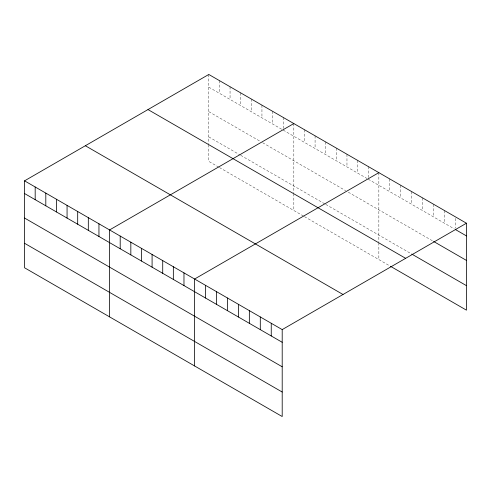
<?xml version="1.0" encoding="UTF-8"?>
<svg xmlns="http://www.w3.org/2000/svg" width="491" height="491" viewBox="0 0 491 491"><rect width="100%" height="100%" fill="white"/><g stroke="black" fill="none" stroke-linecap="round" stroke-linejoin="round"><path stroke-width="0.37" stroke-dasharray="2.46 1.84" d="M208.798 87.159L281.871 129.348M283.197 130.115L366.894 178.436M368.219 179.203L454.212 228.849M208.798 111.66L259.948 141.193M262.605 142.721L345.639 190.661M348.291 192.196L432.958 241.075M208.798 136.903L240.019 154.929M240.682 155.309L325.042 204.017M325.711 204.397L411.053 253.675M218.765 167.155L208.798 161.404L208.798 144.557M219.428 167.541L303.788 216.243M304.451 216.629L389.799 265.901M455.501 218.391L455.501 228.1M444.551 210.578L444.551 223.27M433.602 204.256L433.602 216.948M422.647 197.934L422.647 210.627M411.697 191.613L411.697 204.305M400.748 185.291L400.748 197.983M389.799 178.97L389.799 191.662M378.849 172.642L378.849 241.971M378.849 242.738L378.849 259.579M368.219 166.51L368.219 177.705M357.595 160.373L357.595 173.065M346.965 154.235L346.965 166.928M336.335 148.098L336.335 160.79M325.711 141.967L325.711 154.659M315.081 135.829L315.081 148.521M304.451 129.692L304.451 142.384M293.827 123.554L293.827 192.883M293.827 193.65L293.827 210.492M283.197 117.423L283.197 128.617M272.566 111.285L272.566 123.978M261.942 105.148L261.942 117.84M251.312 99.01L251.312 111.703M240.682 92.879L240.682 105.571M230.058 86.741L230.058 99.434M219.428 80.604L219.428 93.296M208.798 74.466L208.798 143.795"/><path stroke-width="0.74" d="M24.55 180.841L282.202 329.596L282.202 416.534L24.55 267.779L24.55 180.841L208.798 74.466L466.45 223.221L466.45 310.159L390.443 266.275M293.827 123.554L109.573 229.935L109.573 316.867M378.849 172.642L194.602 279.023L194.602 365.955M282.202 329.596L466.45 223.221M455.501 229.592L466.45 235.913M433.602 241.449L466.45 260.414M411.697 254.043L466.45 285.658M148 109.573L405.646 258.327M85.354 145.741L343 294.49M24.55 193.534L282.202 342.288M24.55 218.035L282.202 366.789M24.55 243.278L282.202 392.033M271.247 323.274L271.247 335.967M260.298 316.953L260.298 329.645M249.348 310.631L249.348 323.323M238.399 304.31L238.399 317.002M227.45 297.988L227.45 310.68M216.5 291.666L216.5 304.359M205.551 285.345L205.551 298.037M183.972 272.886L183.972 285.578M173.341 266.748L173.341 279.44M162.717 260.611L162.717 273.303M152.087 254.479L152.087 267.172M141.457 248.342L141.457 261.034M130.833 242.204L130.833 254.897M120.203 236.067L120.203 248.759M98.949 223.798L98.949 236.49M88.319 217.66L88.319 230.353M77.688 211.523L77.688 224.215M67.064 205.385L67.064 218.078M56.434 199.254L56.434 211.946M45.804 193.116L45.804 205.809M35.18 186.979L35.18 199.671"/></g></svg>
